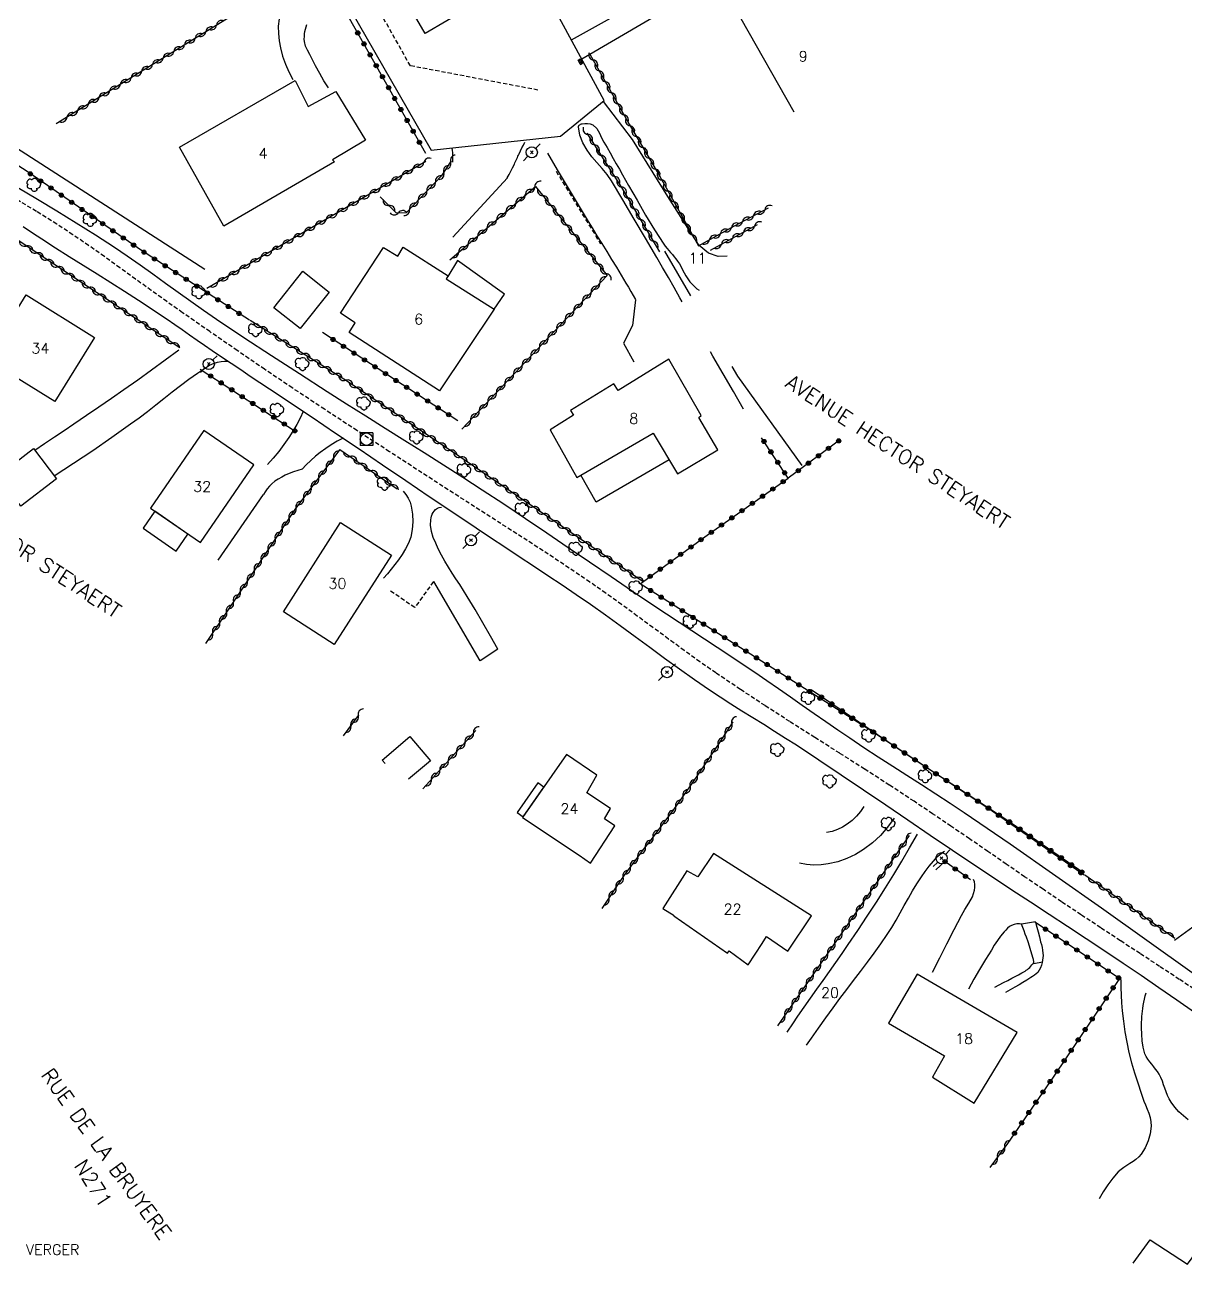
# Model space of a CAD drawing. Header units: millimetres. Extents: x 157999 to 159002, y 156999 to 158001.
# Drawn here: x 158438.7 to 158577.5, y 157179.9 to 157330.2 of the extents above; entities that cross this region are included whole.
import ezdxf
from ezdxf.enums import TextEntityAlignment as Align

# ---------------------------------------------------------------- set-up
doc = ezdxf.new("R2010")
doc.units = ezdxf.units.MM
doc.linetypes.add('DASHED', pattern=[0.75, 0.5, -0.25])
doc.layers.get('0').update_dxf_attribs({"linetype": 'CONTINUOUS'})
for name, color, linetype in [('W0001', 6, 'DASHED'), ('W0008', 7, 'CONTINUOUS'), ('W0017', 7, 'CONTINUOUS'), ('W0101', 7, 'CONTINUOUS'), ('W0104', 1, 'CONTINUOUS'), ('W0105', 7, 'CONTINUOUS'), ('W0112', 1, 'DASHED'), ('W0300', 7, 'CONTINUOUS'), ('W0310', 3, 'CONTINUOUS'), ('W0323', 7, 'CONTINUOUS'), ('W0401', 7, 'CONTINUOUS'), ('W0420', 7, 'CONTINUOUS'), ('W0473', 7, 'CONTINUOUS'), ('W0984', 7, 'CONTINUOUS'), ('W0989', 7, 'CONTINUOUS'), ('W0990', 7, 'CONTINUOUS'), ('W0991', 7, 'CONTINUOUS')]:
    doc.layers.add(name, color=color, linetype=linetype)
doc.styles.get("Standard").update_dxf_attribs({"font": 'romans.shx', "width": 0.85})

# ---------------------------------------------------------------- blocks, each defined once
blk = doc.blocks.new('T473')
for p, q in [((-0.166667, 0.166667), (0.166667, -0.166667)), ((-0.166667, -0.166667), (0.166667, 0.166667)), ((0.500001, 0.500001), (1.000002, 1.000002)), ((-1.000002, -1.000002), (-0.500001, -0.500001))]:
    blk.add_line(p, q)
blk.add_ellipse((0, 0), major_axis=(0.471405, 0.471405), ratio=1, start_param=5.4977871438, end_param=11.780972451)
blk = doc.blocks.new('T401')
for p, q in [((-0.3, 0.3), (0, 0.3)), ((-0.3, -0.25), (-0.3, 0.3)), ((-0.3, 0.15), (0, 0.15)), ((-0.3, 0), (0, 0)), ((0, 0.3), (0, -0.25)), ((-0.3, -0.15), (0, -0.15)), ((-0.3, -0.25), (-0.3, -0.3)), ((-0.3, -0.3), (0, -0.3)), ((0, -0.3), (0, -0.25))]:
    blk.add_line(p, q)
blk = doc.blocks.new('T300')
for p, q in [((-0.8, 0.51), (-0.86, 0.34)), ((-0.86, 0.34), (-0.86, 0.17)), ((-0.86, 0.17), (-0.74, 0.06)), ((-0.69, 0.63), (-0.8, 0.51)), ((-0.8, -0.06), (-0.74, 0.06)), ((-0.74, 0.06), (-0.69, 0.11)), ((-0.57, 0.69), (-0.69, 0.63)), ((-0.46, 0.69), (-0.57, 0.69)), ((-0.29, 0.63), (-0.46, 0.69)), ((-0.29, 0.63), (-0.17, 0.74)), ((-0.23, 0.57), (-0.29, 0.63)), ((-0.17, 0.74), (-0.06, 0.8)), ((-0.06, 0.8), (0.06, 0.8)), ((0.06, 0.8), (0.23, 0.74)), ((0.23, 0.74), (0.34, 0.63)), ((0.34, 0.63), (0.4, 0.51)), ((0.46, 0.46), (0.34, 0.46)), ((0.4, 0.51), (0.4, 0.46)), ((0.57, 0.4), (0.46, 0.46)), ((0.57, 0.4), (0.69, 0.29)), ((0.69, 0.29), (0.74, 0.17)), ((0.74, 0.06), (0.69, -0.17)), ((0.74, 0.17), (0.74, 0.06)), ((-0.8, -0.17), (-0.8, -0.06)), ((-0.8, -0.23), (-0.8, -0.17)), ((-0.74, -0.34), (-0.8, -0.23)), ((-0.69, -0.4), (-0.74, -0.34)), ((-0.51, -0.46), (-0.69, -0.4)), ((-0.4, -0.46), (-0.51, -0.46)), ((-0.4, -0.46), (-0.34, -0.46)), ((-0.34, -0.46), (-0.34, -0.4)), ((-0.34, -0.51), (-0.34, -0.46)), ((-0.29, -0.63), (-0.34, -0.51)), ((-0.17, -0.74), (-0.29, -0.63)), ((-0.06, -0.8), (-0.17, -0.74)), ((0.06, -0.8), (-0.06, -0.8)), ((0.17, -0.74), (0.06, -0.8)), ((0.23, -0.69), (0.17, -0.74)), ((0.29, -0.46), (0.23, -0.46)), ((0.29, -0.63), (0.23, -0.69)), ((0.46, -0.4), (0.29, -0.46)), ((0.34, -0.51), (0.29, -0.63)), ((0.34, -0.51), (0.34, -0.46)), ((0.57, -0.34), (0.46, -0.4)), ((0.63, -0.29), (0.57, -0.34)), ((0.69, -0.17), (0.63, -0.29))]:
    blk.add_line(p, q)
blk = doc.blocks.new('T420')
for p, q in [((0.75, 0.75), (-0.75, 0.75)), ((-0.75, 0.75), (-0.75, -0.75)), ((0.75, 0.75), (0.75, -0.75)), ((0.75, -0.75), (-0.75, -0.75))]:
    blk.add_line(p, q)
blk.add_ellipse((0, 0), major_axis=(-0.53, 0.53), ratio=1, start_param=3.926991, end_param=10.210176)
blk = doc.blocks.new('t310o')
at = {"color": 0, "linetype": 'Continuous'}
for centre, start, end in [((-0.5, 0.38), 216.8699, 323.1304), ((0.5, -0.37), 36.8699, 143.1303)]:
    blk.add_arc(centre, 0.625, start, end, dxfattribs=at)
blk = doc.blocks.new('t323o')
at = {"color": 0, "linetype": 'Continuous'}
for radius in [0.25, 0.15]:
    blk.add_circle((0, 0), radius, dxfattribs=at)

msp = doc.modelspace()

# ---------------------------------------------------------------- linework, layer by layer
at = {"layer": 'W0001'}
for points in [[(158500.04, 157322.46), (158484.79, 157325.36), (158474.85, 157342.91)], [(158579.03, 157214.64), (158576.69, 157216.19), (158574.34, 157217.74), (158571.99, 157219.28), (158569.64, 157220.81), (158567.29, 157222.36), (158564.95, 157223.91), (158562.61, 157225.46), (158560.4, 157226.96), (158558.2, 157228.46), (158556, 157229.97), (158553.8, 157231.48), (158551.61, 157232.99), (158549.4, 157234.49), (158547.2, 157235.99), (158544.98, 157237.47), (158542.03, 157239.41), (158539.07, 157241.32), (158536.1, 157243.21), (158533.12, 157245.1), (158530.14, 157246.99), (158527.18, 157248.9), (158524.23, 157250.84), (158521.3, 157252.81), (158519.4, 157254.13), (158517.51, 157255.49), (158515.64, 157256.86), (158513.77, 157258.23), (158511.9, 157259.61), (158510.03, 157260.98), (158508.14, 157262.34), (158506.24, 157263.66), (158503.76, 157265.34), (158501.27, 157267), (158498.76, 157268.63), (158496.24, 157270.25), (158493.72, 157271.86), (158491.2, 157273.48), (158488.68, 157275.1), (158486.17, 157276.73), (158482.29, 157279.25), (158478.4, 157281.77), (158474.53, 157284.31), (158470.67, 157286.87), (158467.37, 157289.09), (158464.09, 157291.34), (158460.82, 157293.59), (158457.56, 157295.86), (158455.68, 157297.18), (158453.81, 157298.52), (158451.95, 157299.86), (158450.08, 157301.21), (158448.22, 157302.56), (158446.34, 157303.88), (158444.44, 157305.18), (158442.52, 157306.45), (158440.11, 157307.96), (158437.67, 157309.43)]]:
    msp.add_lwpolyline(points, dxfattribs=at)
at = {"layer": 'W0008'}
for points in [[(158469.12, 157347.36), (158476.73, 157333.67), (158487.28, 157315.26), (158502.74, 157316.94), (158507.97, 157321.2), (158499.51, 157336.81), (158486.55, 157329.23), (158475.04, 157349.06)], [(158578.24, 157216.99), (158572.81, 157220.84), (158567.38, 157224.69), (158561.95, 157228.53), (158556.49, 157232.33), (158550.98, 157236.08), (158549.29, 157237.21), (158547.58, 157238.33), (158545.86, 157239.44), (158544.14, 157240.54), (158542.43, 157241.64), (158540.71, 157242.75), (158539, 157243.87), (158537.3, 157245), (158535.87, 157245.97), (158534.45, 157246.95), (158533.04, 157247.93), (158531.62, 157248.92), (158530.21, 157249.91), (158528.79, 157250.9), (158527.38, 157251.88), (158525.95, 157252.85), (158524.45, 157253.86), (158522.95, 157254.86), (158521.44, 157255.86), (158519.93, 157256.85), (158518.42, 157257.84), (158516.91, 157258.84), (158515.41, 157259.83), (158513.9, 157260.83), (158511.33, 157262.56), (158508.77, 157264.29), (158506.21, 157266.03), (158503.65, 157267.77), (158501.09, 157269.51), (158498.53, 157271.24), (158495.95, 157272.96), (158493.37, 157274.66), (158491.07, 157276.16), (158488.76, 157277.63), (158486.44, 157279.1), (158484.11, 157280.56), (158481.79, 157282.02), (158479.46, 157283.48), (158477.14, 157284.94), (158474.83, 157286.42), (158471.52, 157288.55), (158468.2, 157290.69), (158464.9, 157292.84), (158461.62, 157295.04), (158460.08, 157296.1), (158458.56, 157297.18), (158457.04, 157298.27), (158455.53, 157299.36), (158454.02, 157300.46), (158452.49, 157301.54), (158450.96, 157302.61), (158449.41, 157303.65), (158447.14, 157305.13), (158444.85, 157306.57), (158442.53, 157307.98), (158440.22, 157309.38), (158437.89, 157310.78)], [(158438.53, 157306.15), (158439.64, 157305.41), (158440.75, 157304.68), (158442.39, 157303.62), (158444.03, 157302.57), (158445.69, 157301.53), (158447.34, 157300.5), (158448.99, 157299.46), (158450.64, 157298.42), (158452.29, 157297.36), (158453.92, 157296.29), (158454.82, 157295.68), (158455.72, 157295.07), (158456.62, 157294.45), (158457.51, 157293.83), (158458.4, 157293.2), (158459.29, 157292.58), (158460.19, 157291.96), (158461.09, 157291.35), (158462.23, 157290.58), (158463.37, 157289.81), (158464.51, 157289.05), (158465.66, 157288.29), (158466.8, 157287.53), (158467.95, 157286.77), (158469.1, 157286.01), (158470.24, 157285.24), (158473.05, 157283.36), (158475.85, 157281.47), (158478.65, 157279.58), (158481.45, 157277.69), (158484.25, 157275.8), (158487.05, 157273.91), (158489.86, 157272.02), (158492.66, 157270.13), (158494.37, 157268.99), (158496.08, 157267.86), (158497.79, 157266.73), (158499.5, 157265.6), (158501.21, 157264.46), (158502.92, 157263.32), (158504.62, 157262.17), (158506.31, 157261.01), (158508.1, 157259.75), (158509.87, 157258.47), (158511.64, 157257.18), (158513.4, 157255.88), (158515.17, 157254.58), (158516.94, 157253.3), (158518.73, 157252.03), (158520.53, 157250.79), (158521.81, 157249.94), (158523.1, 157249.11), (158524.4, 157248.29), (158525.71, 157247.48), (158527.02, 157246.67), (158528.32, 157245.86), (158529.62, 157245.03), (158530.92, 157244.2), (158533.6, 157242.43), (158536.28, 157240.65), (158538.94, 157238.85), (158541.6, 157237.05), (158544.26, 157235.24), (158546.92, 157233.43), (158549.58, 157231.63), (158552.26, 157229.85), (158554.47, 157228.38), (158556.68, 157226.91), (158558.9, 157225.46), (158561.12, 157224), (158563.34, 157222.54), (158565.56, 157221.08), (158567.78, 157219.62), (158569.98, 157218.14), (158572.12, 157216.69), (158574.25, 157215.23), (158576.38, 157213.75), (158578.5, 157212.28)]]:
    msp.add_lwpolyline(points, dxfattribs=at)
at = {"layer": 'W0017'}
for points in [[(158504.05, 157328.45), (158523.11, 157339.1)], [(158473.84, 157337.53), (158472.93, 157336.77), (158472.09, 157335.95), (158471.31, 157335.06), (158470.61, 157334.11), (158470.14, 157333.39), (158469.7, 157332.63), (158469.35, 157331.82), (158469.11, 157330.98), (158469, 157330.1), (158469.01, 157329.23), (158469.12, 157328.36), (158469.27, 157327.51), (158469.52, 157326.52), (158469.85, 157325.56), (158470.26, 157324.62), (158470.74, 157323.72)], [(158521.87, 157335.88), (158505.29, 157326.15)], [(158474.99, 157322.71), (158474.46, 157323.57), (158473.96, 157324.45), (158473.47, 157325.34), (158473.01, 157326.24), (158472.76, 157326.72), (158472.49, 157327.21), (158472.27, 157327.72), (158472.14, 157328.27), (158472.11, 157328.56), (158472.12, 157328.86), (158472.14, 157329.16), (158472.18, 157329.45), (158472.25, 157329.74), (158472.32, 157330.03), (158472.41, 157330.31)], [(158522.64, 157302.6), (158521.58, 157302.57), (158520.41, 157302.98), (158519.31, 157303.89), (158518, 157305.91), (158515.55, 157309.76), (158511.32, 157316.54), (158507.89, 157321.11)], [(158517.26, 157297.14), (158516.98, 157297.63), (158516.3, 157298.85), (158515.62, 157300.06), (158514.93, 157301.27), (158514.24, 157302.47), (158512.9, 157304.76), (158511.54, 157307.05), (158510.18, 157309.33), (158508.81, 157311.61), (158508.29, 157312.37), (158507.7, 157313.09), (158507.09, 157313.79), (158506.49, 157314.49), (158505.91, 157315.28), (158505.42, 157316.14), (158505.05, 157317.07), (158504.88, 157318.06), (158504.88, 157318.09), (158504.88, 157318.11), (158504.89, 157318.14), (158504.9, 157318.16), (158504.91, 157318.19), (158504.92, 157318.21), (158504.94, 157318.23), (158504.96, 157318.25), (158505.04, 157318.32), (158505.13, 157318.37), (158505.23, 157318.41), (158505.34, 157318.43), (158505.65, 157318.47), (158505.97, 157318.48), (158506.29, 157318.42), (158506.59, 157318.29), (158507.06, 157317.86), (158507.4, 157317.31), (158507.65, 157316.74), (158507.92, 157316.22), (158508.3, 157315.58), (158508.67, 157314.94), (158509.04, 157314.3), (158509.4, 157313.65), (158509.77, 157313), (158510.13, 157312.35), (158510.5, 157311.71), (158510.87, 157311.07), (158511.89, 157309.3), (158512.9, 157307.52), (158513.95, 157305.76), (158515.07, 157304.05), (158515.26, 157303.79), (158515.47, 157303.54), (158515.68, 157303.29), (158515.89, 157303.04), (158516.1, 157302.8), (158516.31, 157302.55), (158516.52, 157302.29), (158516.71, 157302.03), (158516.94, 157301.69), (158517.14, 157301.34), (158517.33, 157300.98), (158517.52, 157300.62), (158517.72, 157300.25), (158517.94, 157299.9), (158518.18, 157299.56), (158518.45, 157299.25), (158518.73, 157298.97), (158519.04, 157298.71), (158519.31, 157298.55)], [(158489.76, 157315.5), (158489.79, 157315.24), (158489.81, 157314.98), (158489.83, 157314.72), (158489.84, 157314.47), (158489.84, 157314.31), (158489.84, 157314.15), (158489.83, 157314), (158489.82, 157313.84)], [(158496.36, 157311.96), (158496.58, 157312.36), (158496.8, 157312.77), (158497.01, 157313.18), (158497.22, 157313.59), (158497.29, 157313.75), (158497.36, 157313.91), (158497.44, 157314.07), (158497.51, 157314.23), (158497.58, 157314.39), (158497.65, 157314.55), (158497.72, 157314.7), (158497.79, 157314.86), (158497.96, 157315.21), (158498.13, 157315.55), (158498.3, 157315.89), (158498.48, 157316.23)], [(158501.16, 157314.91), (158502.35, 157312.92), (158503.54, 157310.93), (158504.74, 157308.94), (158505.93, 157306.96), (158506.51, 157306.01), (158507.09, 157305.06), (158507.67, 157304.12), (158508.25, 157303.17), (158508.83, 157302.23), (158509.41, 157301.28), (158509.98, 157300.33), (158510.55, 157299.38), (158510.84, 157298.9), (158511.13, 157298.4), (158511.41, 157297.91), (158511.69, 157297.42)], [(158489.86, 157304.88), (158496.41, 157311.96)], [(158511.69, 157297.4), (158511.35, 157294.32), (158510.25, 157292.21)], [(158457.1, 157291.38), (158455.47, 157290.17), (158453.84, 157288.98), (158452.2, 157287.8), (158450.55, 157286.63), (158449.07, 157285.59), (158447.57, 157284.57), (158446.08, 157283.56), (158444.58, 157282.54), (158443.41, 157281.75), (158442.24, 157280.97), (158441.07, 157280.18), (158439.9, 157279.4)], [(158510.25, 157292.21), (158511.49, 157290)], [(158524.62, 157284.32), (158523.39, 157286.43), (158522.16, 157288.55), (158520.94, 157290.67), (158520.64, 157291.19)], [(158442.23, 157276.36), (158444.54, 157277.87), (158446.83, 157279.4), (158449.1, 157280.97), (158451.35, 157282.57), (158452.36, 157283.31), (158453.36, 157284.07), (158454.35, 157284.84), (158455.33, 157285.62), (158456.31, 157286.4), (158457.31, 157287.16), (158458.32, 157287.9), (158459.35, 157288.62), (158459.82, 157288.95), (158460.3, 157289.28), (158460.8, 157289.57), (158461.34, 157289.81), (158461.75, 157289.93), (158462.17, 157290.02), (158462.59, 157290.06), (158463.02, 157290.05)], [(158471.99, 157284.07), (158471.61, 157283.27), (158471.2, 157282.48), (158470.75, 157281.71), (158470.27, 157280.96), (158469.68, 157280.11), (158469.06, 157279.29), (158468.4, 157278.49), (158467.7, 157277.72)], [(158476.76, 157280.86), (158476.04, 157280.49), (158475.34, 157280.08), (158474.67, 157279.64), (158474.02, 157279.17), (158473.44, 157278.7), (158472.88, 157278.21), (158472.35, 157277.68), (158471.85, 157277.14)], [(158471.85, 157277.14), (158471.33, 157277.01), (158470.82, 157276.84), (158470.32, 157276.65), (158469.84, 157276.43), (158469.41, 157276.22), (158469, 157275.98), (158468.61, 157275.72), (158468.24, 157275.41), (158467.94, 157275.12), (158467.68, 157274.81), (158467.44, 157274.47), (158467.22, 157274.12)], [(158483.93, 157274.54), (158484.26, 157274.13), (158484.53, 157273.69), (158484.75, 157273.22), (158484.9, 157272.72), (158485.06, 157271.8), (158485.09, 157270.87), (158485.01, 157269.95), (158484.83, 157269.04), (158484.57, 157268.3), (158484.2, 157267.62), (158483.79, 157266.97), (158483.36, 157266.33), (158482.95, 157265.76), (158482.51, 157265.2), (158482.05, 157264.66), (158481.57, 157264.14)], [(158467.18, 157274.14), (158461.76, 157266.29)], [(158495.26, 157255.64), (158494.36, 157257.22), (158493.44, 157258.8), (158492.52, 157260.38), (158491.59, 157261.95), (158491.15, 157262.66), (158490.7, 157263.36), (158490.24, 157264.05), (158489.78, 157264.74), (158489.33, 157265.44), (158488.9, 157266.15), (158488.49, 157266.88), (158488.12, 157267.63), (158487.82, 157268.3), (158487.53, 157268.99), (158487.31, 157269.71), (158487.21, 157270.46), (158487.21, 157270.68), (158487.22, 157270.9), (158487.23, 157271.12), (158487.27, 157271.34), (158487.32, 157271.56), (158487.4, 157271.77), (158487.5, 157271.97), (158487.63, 157272.16), (158487.81, 157272.34), (158488.02, 157272.49), (158488.25, 157272.58), (158488.5, 157272.62)], [(158495.26, 157255.64), (158493.14, 157254.27), (158487.59, 157263.72)], [(158538.99, 157236.86), (158538.58, 157236.25), (158538.11, 157235.68), (158537.58, 157235.17), (158537, 157234.72), (158536.43, 157234.38), (158535.82, 157234.1), (158535.19, 157233.88), (158534.54, 157233.74)], [(158542.59, 157235.45), (158541.83, 157234.38), (158540.96, 157233.39), (158540, 157232.5), (158538.95, 157231.71), (158537.97, 157231.12), (158536.94, 157230.63), (158535.86, 157230.25), (158534.74, 157229.98), (158533.88, 157229.86), (158533.01, 157229.84), (158532.14, 157229.91), (158531.29, 157230.06)], [(158529.82, 157209.88), (158529.89, 157209.99), (158530.5, 157210.89), (158531.11, 157211.79), (158531.85, 157212.87), (158532.6, 157213.94), (158533.36, 157215.01), (158534.12, 157216.07), (158534.88, 157217.14), (158535.63, 157218.21), (158536.38, 157219.28), (158537.12, 157220.36), (158538.26, 157222.04), (158539.38, 157223.73), (158540.49, 157225.43), (158541.58, 157227.14), (158542.56, 157228.73), (158543.52, 157230.32), (158544.46, 157231.93), (158545.39, 157233.55)], [(158532.14, 157208.34), (158532.71, 157209.15), (158533.57, 157210.37), (158534.44, 157211.58), (158535.31, 157212.79), (158536.12, 157213.89), (158536.94, 157214.98), (158537.76, 157216.06), (158538.59, 157217.14), (158539.41, 157218.23), (158540.22, 157219.33), (158541.01, 157220.44), (158541.78, 157221.56), (158542.32, 157222.41), (158542.84, 157223.27), (158543.33, 157224.14), (158543.82, 157225.02), (158544.31, 157225.89), (158544.81, 157226.76), (158545.33, 157227.62), (158545.88, 157228.45), (158546.33, 157229.09), (158546.8, 157229.72), (158547.3, 157230.33), (158547.83, 157230.9), (158548.02, 157231.07), (158548.21, 157231.23), (158548.42, 157231.38), (158548.63, 157231.51)], [(158547.19, 157217.05), (158548.05, 157218.75), (158548.91, 157220.45), (158549.78, 157222.15), (158550.65, 157223.84), (158551.07, 157224.56), (158551.55, 157225.28), (158551.97, 157226.05), (158552.23, 157226.87), (158552.26, 157227.19), (158552.25, 157227.51), (158552.2, 157227.83), (158552.09, 157228.13)], [(158576.11, 157220.86), (158579.18, 157223.11), (158582.48, 157226.05)], [(158557.91, 157222.79), (158557.59, 157222.82), (158557.27, 157222.81), (158556.95, 157222.74), (158556.65, 157222.64), (158556.39, 157222.49), (158556.16, 157222.3), (158555.95, 157222.09), (158555.75, 157221.87), (158555.32, 157221.36), (158554.94, 157220.82), (158554.58, 157220.26), (158554.23, 157219.7), (158553.51, 157218.55), (158552.81, 157217.38), (158552.14, 157216.21), (158551.49, 157215.02)], [(158554.63, 157215.25), (158555.15, 157215.52), (158555.66, 157215.8), (158556.18, 157216.07), (158556.69, 157216.35), (158557.09, 157216.55), (158557.48, 157216.75), (158557.88, 157216.96), (158558.26, 157217.19), (158558.4, 157217.28), (158558.54, 157217.39), (158558.68, 157217.49), (158558.81, 157217.61), (158558.95, 157217.76), (158559.08, 157217.91), (158559.21, 157218.07), (158559.32, 157218.24)], [(158560.3, 157218.19), (158560.22, 157217.87), (158560.1, 157217.57), (158559.95, 157217.29), (158559.76, 157217.03), (158559.58, 157216.84), (158559.37, 157216.69), (158559.16, 157216.55), (158558.94, 157216.41), (158558.48, 157216.11), (158558, 157215.83), (158557.53, 157215.55), (158557.05, 157215.27), (158556.77, 157215.1), (158556.48, 157214.94), (158556.2, 157214.78), (158555.91, 157214.61)], [(158569.69, 157216.17), (158569.7, 157215.24), (158569.73, 157214.31), (158569.78, 157213.38), (158569.86, 157212.45), (158570.01, 157211.2), (158570.18, 157209.94), (158570.4, 157208.7), (158570.65, 157207.46), (158570.97, 157206.23), (158571.34, 157205.02), (158571.73, 157203.82), (158572.11, 157202.61), (158572.27, 157202.12), (158572.46, 157201.65), (158572.66, 157201.18), (158572.86, 157200.7), (158573.04, 157200.21), (158573.19, 157199.7), (158573.28, 157199.18), (158573.31, 157198.65), (158573.21, 157197.75), (158572.97, 157196.89), (158572.6, 157196.07), (158572.13, 157195.32), (158571.84, 157194.98), (158571.51, 157194.68), (158571.16, 157194.43), (158570.79, 157194.19), (158570.43, 157193.97), (158570.06, 157193.73), (158569.72, 157193.47), (158569.4, 157193.18), (158568.74, 157192.44), (158568.14, 157191.65), (158567.6, 157190.82), (158567.12, 157189.95)], [(158577.74, 157199.41), (158577.18, 157199.88), (158576.64, 157200.38), (158576.14, 157200.93), (158575.7, 157201.52), (158575.47, 157201.92), (158575.27, 157202.33), (158575.11, 157202.75), (158574.96, 157203.18), (158574.81, 157203.6), (158574.66, 157204.03), (158574.48, 157204.45), (158574.28, 157204.85), (158574.09, 157205.17), (158573.86, 157205.47), (158573.63, 157205.76), (158573.39, 157206.05), (158573.15, 157206.34), (158572.93, 157206.64), (158572.73, 157206.97), (158572.57, 157207.31), (158572.35, 157208.08), (158572.24, 157208.86), (158572.2, 157209.65), (158572.18, 157210.42), (158572.17, 157210.75), (158572.17, 157211.08), (158572.19, 157211.41), (158572.21, 157211.74), (158572.23, 157212.07), (158572.27, 157212.4), (158572.31, 157212.73), (158572.36, 157213.05), (158572.43, 157213.45), (158572.51, 157213.83), (158572.61, 157214.22), (158572.73, 157214.59)]]:
    msp.add_lwpolyline(points, dxfattribs=at)
at = {"layer": 'W0101'}
for points in [[(158530.64, 157319.81), (158524.34, 157330.99), (158528.68, 157333.44)], [(158571.17, 157182.26), (158573.2, 157185.08), (158577.68, 157182.16), (158579.24, 157184.27), (158582.8, 157181.71), (158581.55, 157179.85), (158581.99, 157179.45), (158579.85, 157176.6)]]:
    msp.add_lwpolyline(points, dxfattribs=at)
for points in [[(158457.19, 157315.63), (158471.01, 157323.59), (158472.57, 157320.49), (158475.88, 157322.28), (158479.44, 157316.49), (158475.5, 157314.11), (158475.72, 157313.87), (158462.51, 157306.18)], [(158488.27, 157286.51), (158477.48, 157293.5), (158478.2, 157294.66), (158476.45, 157295.81), (158481.58, 157303.66), (158483.29, 157302.6), (158483.92, 157303.67), (158489.3, 157300.26), (158489.05, 157299.92), (158494.81, 157296.27)], [(158434.11, 157290.32), (158438.86, 157297.98), (158447.04, 157292.9), (158442.28, 157285.25)], [(158521.55, 157279.47), (158519.25, 157283.33), (158519.54, 157283.57), (158515.66, 157290.29), (158509.64, 157286.56), (158509.11, 157287.34), (158503.92, 157284.17), (158504.28, 157283.61), (158501.5, 157281.87), (158504.7, 157276.15), (158513.82, 157281.46), (158516.7, 157276.6)], [(158459.71, 157268.38), (158466.09, 157277.67), (158460.11, 157281.79), (158453.72, 157272.49)], [(158476.45, 157270.78), (158482.54, 157266.87), (158475.69, 157256.21), (158469.61, 157260.12)], [(158508.69, 157236.63), (158505.86, 157238.47), (158507.09, 157240.61), (158503.46, 157243.07), (158498.2, 157235.53), (158504.95, 157231.05), (158506.33, 157230.09), (158509.24, 157234.54), (158507.98, 157235.39)], [(158529.92, 157219.58), (158532.73, 157223.78), (158521.01, 157231.24), (158519.16, 157228.44), (158517.83, 157229.18), (158514.95, 157224.68), (158516.31, 157223.82), (158516.26, 157223.79), (158522.71, 157219.34), (158522.9, 157219.6), (158525.17, 157217.91), (158526.84, 157220.46), (158527.37, 157221.3)], [(158557.29, 157209.85), (158545.34, 157216.8), (158541.92, 157210.97), (158548.62, 157207.04), (158547.18, 157204.52), (158552.18, 157201.4)]]:
    msp.add_lwpolyline(points, close=True, dxfattribs=at)
at = {"layer": 'W0104'}
for points in [[(158494.81, 157296.27), (158496.04, 157298.09), (158490.44, 157302.08), (158489.26, 157300.2)], [(158515.72, 157278.26), (158507.01, 157273.22), (158505.17, 157276.43)], [(158481.77, 157241.98), (158481.41, 157242.4), (158484.72, 157245.22)], [(158484.72, 157245.22), (158487.19, 157242.32), (158484.58, 157240.1)]]:
    msp.add_lwpolyline(points, dxfattribs=at)
for points in [[(158468.48, 157296.45), (158471.94, 157300.8), (158475.07, 157298.31), (158471.61, 157293.96)], [(158442.51, 157276), (158438.25, 157272.74), (158435.48, 157276.35), (158439.74, 157279.61)], [(158458.21, 157269.41), (158454.24, 157272.13), (158452.85, 157270.1), (158456.81, 157267.38)], [(158498.27, 157235.63), (158500.74, 157239.17), (158500.04, 157239.66), (158497.57, 157236.12)]]:
    msp.add_lwpolyline(points, close=True, dxfattribs=at)
at = {"layer": 'W0105'}
for points in [[(158559.5, 157223.06), (158557.84, 157222.8)], [(158559.36, 157218.05), (158559.31, 157218.3), (158559.25, 157218.56), (158559.19, 157218.81), (158559.12, 157219.07), (158558.96, 157219.61), (158558.79, 157220.15), (158558.61, 157220.68), (158558.42, 157221.22), (158558.28, 157221.61), (158558.14, 157222.01), (158557.99, 157222.4), (158557.84, 157222.8)], [(158559.49, 157223.02), (158559.66, 157222.44), (158559.82, 157221.86), (158559.97, 157221.27), (158560.11, 157220.69), (158560.2, 157220.35), (158560.28, 157220.02), (158560.35, 157219.69), (158560.39, 157219.34), (158560.4, 157219.05), (158560.39, 157218.76), (158560.35, 157218.47), (158560.3, 157218.19)], [(158560.32, 157218.23), (158559.32, 157218.04)]]:
    msp.add_lwpolyline(points, dxfattribs=at)
at = {"layer": 'W0112'}
for points in [[(158502.2, 157312.76), (158507.52, 157304.09)], [(158487.54, 157263.72), (158485.31, 157260.61), (158482.23, 157262.73)]]:
    msp.add_lwpolyline(points, dxfattribs=at)
at = {"layer": 'W0300'}
for points in [[(158417.56, 157328.09), (158435.93, 157316.71), (158460.24, 157301.04)], [(158518.31, 157297.86), (158515.2, 157303.19)], [(158531.61, 157277.61), (158523.91, 157288.27), (158523.23, 157289.44)]]:
    msp.add_lwpolyline(points, dxfattribs=at)
at = {"layer": 'W0310'}
for points in [[(158461, 157351.94), (158463.56, 157350.66), (158466.64, 157348.09), (158467.92, 157346.43), (158473.26, 157337.4), (158442.47, 157318.43)], [(158506.25, 157326.75), (158510.94, 157318.37), (158514.55, 157312.2), (158519.21, 157303.86)], [(158514.61, 157303.11), (158510.08, 157310.82), (158505.93, 157317.29)], [(158486.62, 157313.92), (158460.45, 157298.73)], [(158481.16, 157309.72), (158483.1, 157307.8), (158484.34, 157307.82), (158488.58, 157312.31), (158489.71, 157314.01)], [(158489.49, 157302.17), (158499.73, 157310.95), (158508.29, 157300.32), (158490.95, 157281.94)], [(158519.23, 157303.86), (158523.54, 157306.25), (158527.6, 157308.4)], [(158520.64, 157303.34), (158526.27, 157306.38)], [(158457.23, 157291.67), (158437.18, 157304.95), (158423.49, 157296.72)], [(158512.6, 157263.7), (158490.58, 157278.72), (158477.16, 157287.72), (158465.63, 157294.94)], [(158476.36, 157279.51), (158471.06, 157272.44), (158462.42, 157259.49), (158460.32, 157256.31)], [(158476.36, 157279.52), (158483.21, 157274.81)], [(158476.78, 157245.31), (158478.58, 157247.71)], [(158486.29, 157238.96), (158492.63, 157245.95)], [(158507.71, 157224.65), (158508.5, 157225.86), (158509.44, 157227.26), (158510.4, 157228.64), (158511.17, 157229.73), (158511.97, 157230.8), (158512.78, 157231.86), (158513.59, 157232.92), (158514.4, 157233.98), (158515.21, 157235.04), (158516, 157236.11), (158516.79, 157237.2), (158518.48, 157239.61), (158520.14, 157242.05), (158521.77, 157244.51), (158523.38, 157246.98)], [(158528.69, 157210.64), (158544.44, 157233.37)], [(158576.16, 157221.07), (158565.39, 157228.66)], [(158556.14, 157196.57), (158554.05, 157193.7)]]:
    msp.add_lwpolyline(points, dxfattribs=at)
at = {"layer": 'W0323'}
for points in [[(158465.56, 157294.96), (158452.64, 157303.29), (158439.22, 157312.55), (158426.09, 157321.1), (158414.6, 157328.8), (158414.43, 157330.56), (158415.52, 157332.14), (158416.8, 157333.68), (158434.92, 157343.81), (158449.83, 157352.36), (158452.03, 157353.07), (158455.27, 157353.53), (158454.4, 157349.48)], [(158475.94, 157333.84), (158486.61, 157314.92)], [(158490.47, 157282.95), (158474.28, 157293.48)], [(158459.67, 157289.11), (158471.01, 157281.71)], [(158512.24, 157263.47), (158520.28, 157269.28), (158529.95, 157276.08), (158526.75, 157280.92)], [(158536.19, 157280.69), (158529.95, 157276.08)], [(158565.32, 157228.65), (158553.94, 157236.59), (158539.55, 157246.09), (158522.51, 157256.94), (158512.24, 157263.47)], [(158565.26, 157228.88), (158555.97, 157235.31), (158544.09, 157243.08), (158532.68, 157250.78)], [(158551.73, 157228.08), (158548.66, 157230.26), (158547.57, 157229.28)], [(158569.54, 157216.3), (158559.44, 157223.02)], [(158569.54, 157216.3), (158561.61, 157204.49), (158556.14, 157196.57)]]:
    msp.add_lwpolyline(points, dxfattribs=at)

# ---------------------------------------------------------------- block references
at = {"layer": 'W0300'}
for p in [(158439.83, 157311.12), (158446.53, 157306.94), (158459.52, 157298.31), (158466.29, 157293.78), (158471.9, 157289.71), (158468.89, 157284.23), (158479.23, 157285.01), (158485.54, 157280.95), (158491.24, 157277.02), (158481.7, 157275.42), (158498.17, 157272.36), (158504.57, 157267.65), (158511.77, 157263.02), (158518.25, 157258.92), (158532.35, 157249.82), (158539.58, 157245.32), (158528.67, 157243.61), (158546.34, 157240.46), (158534.92, 157239.85), (158541.93, 157234.76)]:
    msp.add_blockref('T300', p, dxfattribs=at)
at = {"layer": 'W0310'}
for p, rotation in [((158460.34, 157329.44), 211.639876902002), ((158461.62, 157330.23), 211.639876902002), ((158457.79, 157327.87), 211.639876902002), ((158459.07, 157328.66), 211.639876902002), ((158455.24, 157326.29), 211.639876902002), ((158456.51, 157327.08), 211.639876902002), ((158506.64, 157326.05), 299.2377867275644), ((158452.68, 157324.72), 211.639876902002), ((158453.96, 157325.51), 211.639876902002), ((158507.38, 157324.74), 299.2377867275644), ((158450.13, 157323.15), 211.639876902002), ((158451.41, 157323.93), 211.639876902002), ((158508.11, 157323.43), 299.2377867275644), ((158448.85, 157322.36), 211.639876902002), ((158508.84, 157322.12), 299.2377867275644), ((158446.3, 157320.79), 211.639876902002), ((158447.57, 157321.57), 211.639876902002), ((158509.57, 157320.81), 299.2377867275644), ((158443.74, 157319.21), 211.639876902002), ((158445.02, 157320), 211.639876902002), ((158510.31, 157319.5), 299.2377867275644), ((158506, 157317.18), 122.6004065986866), ((158511.04, 157318.19), 300.3296029811013), ((158511.8, 157316.9), 300.3296029811013), ((158506.81, 157315.92), 122.6004065986866), ((158512.56, 157315.6), 300.3296029811013), ((158489.61, 157313.85), 56.48199135495248), ((158507.62, 157314.66), 122.6004065986866), ((158513.32, 157314.31), 300.3296029811013), ((158485.1, 157313.04), 210.1403292723822), ((158486.4, 157313.79), 210.1403292723822), ((158488.78, 157312.6), 56.48199135495248), ((158508.43, 157313.39), 122.6004065986866), ((158514.07, 157313.01), 300.3296029811013), ((158482.51, 157311.53), 210.1403292723822), ((158483.8, 157312.28), 210.1403292723822), ((158487.79, 157311.47), 46.62534800598685), ((158509.24, 157312.13), 122.6004065986866), ((158510.05, 157310.87), 122.6004065986866), ((158514.82, 157311.71), 299.1577451315283), ((158479.91, 157310.02), 210.1403292723822), ((158481.21, 157310.78), 210.1403292723822), ((158486.76, 157310.38), 46.62534800598685), ((158498.53, 157309.92), 40.59254107845099), ((158499.67, 157310.9), 40.59254107845099), ((158500.62, 157309.85), 308.8505596840392), ((158510.81, 157309.57), 120.4704173962235), ((158515.55, 157310.4), 299.1577451315283), ((158477.32, 157308.52), 210.1403292723822), ((158478.61, 157309.27), 210.1403292723822), ((158482.23, 157308.66), 315.1932146067234), ((158484.7, 157308.2), 46.62534800598685), ((158485.73, 157309.29), 46.62534800598685), ((158496.25, 157307.97), 40.59254107845099), ((158497.39, 157308.95), 40.59254107845099), ((158501.56, 157308.68), 308.8505596840392), ((158511.57, 157308.28), 120.4704173962235), ((158516.28, 157309.09), 299.1577451315283), ((158527.14, 157308.15), 27.95493658304105), ((158474.72, 157307.01), 210.1403292723822), ((158476.02, 157307.76), 210.1403292723822), ((158483.37, 157307.8), 0.9686769153001024), ((158495.11, 157307), 40.59254107845099), ((158502.5, 157307.51), 308.8505596840392), ((158512.33, 157306.99), 120.4704173962235), ((158517.01, 157307.78), 299.1577451315283), ((158517.74, 157306.47), 299.1577451315283), ((158524.49, 157306.75), 27.95493658304105), ((158525.81, 157307.45), 27.95493658304105), ((158472.13, 157305.5), 210.1403292723822), ((158473.42, 157306.26), 210.1403292723822), ((158492.84, 157305.04), 40.59254107845099), ((158493.97, 157306.02), 40.59254107845099), ((158503.44, 157306.34), 308.8505596840392), ((158504.38, 157305.17), 308.8505596840392), ((158513.09, 157305.7), 120.4704173962235), ((158518.48, 157305.16), 299.1577451315283), ((158521.85, 157305.31), 28.98127095684645), ((158523.17, 157306.04), 28.98127095684645), ((158524.6, 157305.48), 28.37575563390988), ((158525.92, 157306.19), 28.37575563390988), ((158438.87, 157303.83), 146.4830749023613), ((158469.53, 157304), 210.1403292723822), ((158470.83, 157304.75), 210.1403292723822), ((158491.7, 157304.07), 40.59254107845099), ((158505.33, 157304), 308.8505596840392), ((158513.85, 157304.4), 120.4704173962235), ((158520.54, 157304.58), 28.98127095684645), ((158521.96, 157304.05), 28.37575563390988), ((158523.28, 157304.76), 28.37575563390988), ((158440.12, 157303), 146.4830749023613), ((158441.37, 157302.17), 146.4830749023613), ((158466.94, 157302.49), 210.1403292723822), ((158468.24, 157303.24), 210.1403292723822), ((158490.56, 157303.09), 40.59254107845099), ((158506.27, 157302.84), 308.8505596840392), ((158442.62, 157301.35), 146.4830749023613), ((158443.87, 157300.52), 146.4830749023613), ((158464.34, 157300.98), 210.1403292723822), ((158465.64, 157301.74), 210.1403292723822), ((158507.21, 157301.67), 308.8505596840392), ((158508.15, 157300.5), 308.8505596840392), ((158445.12, 157299.69), 146.4830749023613), ((158461.75, 157299.48), 210.1403292723822), ((158463.05, 157300.23), 210.1403292723822), ((158507.42, 157299.4), 226.6563572894459), ((158446.37, 157298.86), 146.4830749023613), ((158447.62, 157298.03), 146.4830749023613), ((158506.39, 157298.31), 226.6563572894459), ((158448.87, 157297.2), 146.4830749023613), ((158450.13, 157296.38), 146.4830749023613), ((158504.33, 157296.12), 226.6563572894459), ((158505.36, 157297.22), 226.6563572894459), ((158451.38, 157295.55), 146.4830749023613), ((158452.63, 157294.72), 146.4830749023613), ((158503.3, 157295.03), 226.6563572894459), ((158453.88, 157293.89), 146.4830749023613), ((158455.13, 157293.06), 146.4830749023613), ((158466.9, 157294.15), 147.9481779016234), ((158468.17, 157293.35), 147.9481779016234), ((158502.27, 157293.94), 226.6563572894459), ((158456.38, 157292.23), 146.4830749023613), ((158469.45, 157292.55), 147.9481779016234), ((158470.72, 157291.76), 147.9481779016234), ((158500.21, 157291.76), 226.6563572894459), ((158501.24, 157292.85), 226.6563572894459), ((158471.99, 157290.96), 147.9481779016234), ((158473.26, 157290.17), 147.9481779016234), ((158499.18, 157290.67), 226.6563572894459), ((158474.53, 157289.37), 147.9481779016234), ((158475.8, 157288.57), 147.9481779016234), ((158497.12, 157288.49), 226.6563572894459), ((158498.15, 157289.58), 226.6563572894459), ((158477.07, 157287.78), 147.9481779016234), ((158496.09, 157287.4), 226.6563572894459), ((158478.32, 157286.94), 146.1446793448573), ((158479.57, 157286.11), 146.1446793448573), ((158495.07, 157286.31), 226.6563572894459), ((158480.81, 157285.27), 146.1446793448573), ((158482.06, 157284.44), 146.1446793448573), ((158493.01, 157284.12), 226.6563572894459), ((158494.04, 157285.22), 226.6563572894459), ((158483.3, 157283.6), 146.1446793448573), ((158484.55, 157282.77), 146.1446793448573), ((158491.98, 157283.03), 226.6563572894459), ((158485.79, 157281.93), 146.1446793448573), ((158487.04, 157281.1), 146.1446793448573), ((158488.29, 157280.26), 146.1446793448573), ((158475.63, 157278.54), 233.1404681748709), ((158477.6, 157278.67), 325.5223586727302), ((158489.53, 157279.42), 146.1446793448573), ((158490.78, 157278.59), 145.6911678345728), ((158474.73, 157277.34), 233.1404681748709), ((158478.83, 157277.82), 325.5223586727302), ((158480.07, 157276.97), 325.5223586727302), ((158492.02, 157277.74), 145.6911678345728), ((158493.25, 157276.9), 145.6911678345728), ((158472.93, 157274.93), 233.1404681748709), ((158473.83, 157276.13), 233.1404681748709), ((158481.31, 157276.12), 325.5223586727302), ((158482.54, 157275.27), 325.5223586727302), ((158494.49, 157276.05), 145.6911678345728), ((158495.73, 157275.2), 145.6911678345728), ((158472.03, 157273.73), 233.1404681748709), ((158496.97, 157274.36), 145.6911678345728), ((158498.21, 157273.51), 145.6911678345728), ((158471.13, 157272.53), 233.1404681748709), ((158499.45, 157272.67), 145.6911678345728), ((158470.29, 157271.29), 236.2762314811503), ((158500.69, 157271.82), 145.6911678345728), ((158501.93, 157270.98), 145.6911678345728), ((158468.63, 157268.8), 236.2762314811503), ((158469.46, 157270.04), 236.2762314811503), ((158503.17, 157270.13), 145.6911678345728), ((158504.41, 157269.29), 145.6911678345728), ((158467.79, 157267.55), 236.2762314811503), ((158505.64, 157268.44), 145.6911678345728), ((158506.88, 157267.6), 145.6911678345728), ((158466.96, 157266.3), 236.2762314811503), ((158508.12, 157266.75), 145.6911678345728), ((158466.13, 157265.05), 236.2762314811503), ((158509.36, 157265.9), 145.6911678345728), ((158510.6, 157265.06), 145.6911678345728), ((158465.3, 157263.81), 236.2762314811503), ((158511.84, 157264.21), 145.6911678345728), ((158463.63, 157261.31), 236.2762314811503), ((158464.46, 157262.56), 236.2762314811503), ((158462.8, 157260.06), 236.2762314811503), ((158461.97, 157258.81), 236.6625548483123), ((158461.15, 157257.56), 236.6625548483123), ((158477.68, 157246.51), 53.1007848768275), ((158478.58, 157247.71), 53.1007848768275), ((158523.22, 157246.74), 57.09432882844524), ((158492.34, 157245.63), 47.8072488220959), ((158522.4, 157245.48), 57.09432882844524), ((158490.32, 157243.4), 47.8072488220959), ((158491.33, 157244.51), 47.8072488220959), ((158521.59, 157244.23), 56.39541223854933), ((158489.32, 157242.29), 47.8072488220959), ((158519.92, 157241.73), 55.69649605601027), ((158520.76, 157242.98), 56.39541223854933), ((158488.31, 157241.18), 47.8072488220959), ((158519.08, 157240.49), 55.69649605601027), ((158487.3, 157240.07), 47.8072488220959), ((158518.23, 157239.25), 54.99758028144404), ((158517.37, 157238.03), 54.99758028144404), ((158516.5, 157236.8), 54.1768618928832), ((158514.71, 157234.39), 52.78099239997289), ((158515.61, 157235.59), 53.34515310355545), ((158513.8, 157233.2), 52.48445149174255), ((158544.07, 157232.83), 55.2769728289348), ((158512.89, 157232.01), 52.51116494406881), ((158543.21, 157231.6), 55.2769728289348), ((158511.98, 157230.82), 52.86111354049213), ((158542.36, 157230.37), 55.2769728289348), ((158510.22, 157228.39), 55.26434563699348), ((158511.09, 157229.61), 54.36363822740587), ((158541.51, 157229.13), 55.2769728289348), ((158509.37, 157227.15), 56.0699668089542), ((158540.65, 157227.9), 55.2769728289348), ((158566.62, 157227.79), 144.8334023647078), ((158567.84, 157226.93), 144.8334023647078), ((158508.53, 157225.91), 56.0699668089542), ((158538.94, 157225.43), 55.2769728289348), ((158539.8, 157226.67), 55.2769728289348), ((158569.07, 157226.06), 144.8334023647078), ((158538.09, 157224.2), 55.2769728289348), ((158570.3, 157225.2), 144.8334023647078), ((158571.52, 157224.34), 144.8334023647078), ((158537.23, 157222.97), 55.2769728289348), ((158572.75, 157223.47), 144.8334023647078), ((158573.98, 157222.61), 144.8334023647078), ((158536.38, 157221.74), 55.2769728289348), ((158575.2, 157221.74), 144.8334023647078), ((158534.67, 157219.27), 55.2769728289348), ((158535.52, 157220.5), 55.2769728289348), ((158533.82, 157218.04), 55.2769728289348), ((158532.96, 157216.8), 55.2769728289348), ((158532.11, 157215.57), 55.2769728289348), ((158531.25, 157214.34), 55.2769728289348), ((158529.54, 157211.87), 55.2769728289348), ((158530.4, 157213.11), 55.2769728289348), ((158555.82, 157196.12), 233.9968935346616), ((158554.94, 157194.91), 233.9968935346616)]:
    msp.add_blockref('t310o', p, dxfattribs=dict(at, rotation=rotation))
at = {"layer": 'W0323'}
for p, rotation in [((158478.5, 157329.29), 299.4144990872563), ((158479.24, 157327.98), 299.4144990872563), ((158479.98, 157326.67), 299.4144990872563), ((158480.71, 157325.37), 299.4144990872563), ((158481.45, 157324.06), 299.4144990872563), ((158482.19, 157322.75), 299.4144990872563), ((158482.92, 157321.45), 299.4144990872563), ((158483.66, 157320.14), 299.4144990872563), ((158484.4, 157318.83), 299.4144990872563), ((158485.13, 157317.53), 299.4144990872563), ((158485.87, 157316.22), 299.4144990872563), ((158439.37, 157312.45), 145.3821782578607), ((158440.6, 157311.6), 145.3821782578607), ((158441.84, 157310.75), 145.3821782578607), ((158443.07, 157309.9), 145.3821782578607), ((158444.31, 157309.04), 145.3821782578607), ((158445.54, 157308.19), 145.3821782578607), ((158446.77, 157307.34), 145.3821782578607), ((158448.01, 157306.49), 145.3821782578607), ((158449.24, 157305.64), 145.3821782578607), ((158450.48, 157304.78), 145.3821782578607), ((158451.71, 157303.93), 145.3821782578607), ((158452.95, 157303.09), 147.1917658283811), ((158454.21, 157302.28), 147.1917658283811), ((158455.48, 157301.46), 147.1917658283811), ((158456.74, 157300.65), 147.1917658283811), ((158458, 157299.84), 147.1917658283811), ((158459.26, 157299.03), 147.1917658283811), ((158460.52, 157298.21), 147.1917658283811), ((158461.78, 157297.4), 147.1917658283811), ((158463.04, 157296.59), 147.1917658283811), ((158464.3, 157295.77), 147.1917658283811), ((158475.54, 157292.66), 146.9789933833423), ((158476.79, 157291.84), 146.9789933833423), ((158478.05, 157291.02), 146.9789933833423), ((158479.31, 157290.21), 146.9789933833423), ((158480.57, 157289.39), 146.9789933833423), ((158460.92, 157288.29), 326.9085390820623), ((158462.18, 157287.47), 326.9085390820623), ((158481.82, 157288.57), 146.9789933833423), ((158483.08, 157287.75), 146.9789933833423), ((158463.44, 157286.65), 326.9085390820623), ((158484.34, 157286.94), 146.9789933833423), ((158485.6, 157286.12), 146.9789933833423), ((158464.69, 157285.83), 326.9085390820623), ((158465.95, 157285.01), 326.9085390820623), ((158486.86, 157285.3), 146.9789933833423), ((158488.11, 157284.48), 146.9789933833423), ((158467.21, 157284.19), 326.9085390820623), ((158468.46, 157283.37), 326.9085390820623), ((158489.37, 157283.67), 146.9789933833423), ((158469.72, 157282.56), 326.9085390820623), ((158470.98, 157281.74), 326.9085390820623), ((158527.05, 157280.47), 123.4434470127345), ((158535.98, 157280.54), 216.4198769333182), ((158527.88, 157279.22), 123.4434470127345), ((158533.57, 157278.76), 216.4198769333182), ((158534.77, 157279.65), 216.4198769333182), ((158528.7, 157277.97), 123.4434470127345), ((158531.15, 157276.98), 216.4198769333182), ((158532.36, 157277.87), 216.4198769333182), ((158529.34, 157275.66), 35.14960244614101), ((158529.53, 157276.72), 123.4434470127345), ((158526.88, 157273.93), 35.14960244614101), ((158528.11, 157274.79), 35.14960244614101), ((158525.66, 157273.07), 35.14960244614101), ((158523.2, 157271.34), 35.14960244614101), ((158524.43, 157272.2), 35.14960244614101), ((158520.75, 157269.61), 35.14960244614101), ((158521.98, 157270.48), 35.14960244614101), ((158519.53, 157268.74), 35.84857946850137), ((158517.1, 157266.98), 35.84857946850137), ((158518.32, 157267.86), 35.84857946850137), ((158514.67, 157265.22), 35.84857946850137), ((158515.88, 157266.1), 35.84857946850137), ((158513.45, 157264.35), 35.84857946850137), ((158513.5, 157262.66), 147.5591263711001), ((158514.77, 157261.86), 147.5591263711001), ((158516.03, 157261.05), 147.5591263711001), ((158517.3, 157260.25), 147.5591263711001), ((158518.57, 157259.44), 147.5591263711001), ((158519.83, 157258.64), 147.5591263711001), ((158521.1, 157257.84), 147.5591263711001), ((158522.36, 157257.03), 147.5591263711001), ((158523.63, 157256.23), 147.527937441968), ((158524.89, 157255.42), 147.527937441968), ((158526.16, 157254.61), 147.527937441968), ((158527.43, 157253.81), 147.527937441968), ((158528.69, 157253), 147.527937441968), ((158529.96, 157252.2), 147.527937441968), ((158531.22, 157251.39), 147.527937441968), ((158532.49, 157250.59), 147.527937441968), ((158533.92, 157249.94), 145.971857144262), ((158533.75, 157249.78), 147.527937441968), ((158535.02, 157248.98), 147.527937441968), ((158535.16, 157249.11), 145.971857144262), ((158536.28, 157248.17), 147.527937441968), ((158536.41, 157248.27), 145.971857144262), ((158537.55, 157247.37), 147.527937441968), ((158537.65, 157247.43), 145.971857144262), ((158538.81, 157246.56), 147.527937441968), ((158538.89, 157246.59), 145.971857144262), ((158540.07, 157245.75), 146.5394129677217), ((158540.14, 157245.75), 145.971857144262), ((158541.33, 157244.92), 146.5394129677217), ((158541.38, 157244.91), 145.971857144262), ((158542.58, 157244.09), 146.5394129677217), ((158542.62, 157244.07), 145.971857144262), ((158543.83, 157243.27), 146.5394129677217), ((158543.87, 157243.23), 145.971857144262), ((158545.08, 157242.44), 146.5394129677217), ((158545.12, 157242.41), 146.8327938711972), ((158546.33, 157241.61), 146.5394129677217), ((158546.37, 157241.58), 146.8327938711972), ((158547.58, 157240.78), 146.5394129677217), ((158547.63, 157240.76), 146.8327938711972), ((158548.83, 157239.96), 146.5394129677217), ((158548.89, 157239.94), 146.8327938711972), ((158550.09, 157239.13), 146.5394129677217), ((158550.14, 157239.12), 146.8327938711972), ((158551.34, 157238.3), 146.5394129677217), ((158551.4, 157238.3), 146.8327938711972), ((158552.59, 157237.48), 146.5394129677217), ((158552.65, 157237.48), 146.8327938711972), ((158553.84, 157236.65), 146.5394129677217), ((158553.91, 157236.66), 146.8327938711972), ((158555.07, 157235.79), 145.1327797471732), ((158555.16, 157235.84), 146.8327938711972), ((158556.3, 157234.94), 145.1327797471732), ((158556.41, 157235.01), 145.2746978878453), ((158557.53, 157234.08), 145.1327797471732), ((158557.64, 157234.15), 145.2746978878453), ((158558.88, 157233.3), 145.2746978878453), ((158558.76, 157233.22), 145.1327797471732), ((158559.99, 157232.36), 145.1327797471732), ((158560.11, 157232.44), 145.2746978878453), ((158561.23, 157231.51), 145.1327797471732), ((158561.34, 157231.59), 145.2746978878453), ((158562.46, 157230.65), 145.1327797471732), ((158562.58, 157230.74), 145.2746978878453), ((158548.69, 157230.25), 144.4977271221992), ((158549.91, 157229.38), 144.4977271221992), ((158563.69, 157229.79), 145.1327797471732), ((158563.81, 157229.88), 145.2746978878453), ((158564.92, 157228.93), 145.1327797471732), ((158565.04, 157229.03), 145.2746978878453), ((158551.13, 157228.51), 144.4977271221992), ((158560.69, 157222.19), 146.3649779254866), ((158561.94, 157221.36), 146.3649779254866), ((158563.19, 157220.53), 146.3649779254866), ((158564.44, 157219.7), 146.3649779254866), ((158565.69, 157218.87), 146.3649779254866), ((158566.94, 157218.03), 146.3649779254866), ((158568.19, 157217.2), 146.3649779254866), ((158569.43, 157216.37), 146.3649779254866), ((158567.95, 157213.94), 236.128960230173), ((158568.78, 157215.18), 236.128960230173), ((158567.11, 157212.69), 236.128960230173), ((158566.28, 157211.45), 236.128960230173), ((158565.44, 157210.2), 236.128960230173), ((158564.6, 157208.96), 236.128960230173), ((158562.93, 157206.47), 236.128960230173), ((158563.77, 157207.71), 236.128960230173), ((158562.1, 157205.22), 236.128960230173), ((158561.25, 157203.98), 235.4001065305275), ((158560.4, 157202.74), 235.4001065305275), ((158558.7, 157200.28), 235.4001065305275), ((158559.55, 157201.51), 235.4001065305275), ((158557.85, 157199.04), 235.4001065305275), ((158556.99, 157197.81), 235.4001065305275)]:
    msp.add_blockref('t323o', p, dxfattribs=dict(at, rotation=rotation))
at = {"layer": 'W0401', "rotation": 28.47343670722637}
msp.add_blockref('T401', (158505.23, 157325.93), dxfattribs=at)
at = {"layer": 'W0420'}
msp.add_blockref('T420', (158479.55, 157280.75), dxfattribs=at)
at = {"layer": 'W0473'}
for p in [(158499.3, 157315.02), (158460.7, 157289.72), (158492.04, 157268.67), (158515.46, 157252.91), (158548.27, 157230.67)]:
    msp.add_blockref('T473', p, dxfattribs=at)

# ---------------------------------------------------------------- texts
at = {"layer": 'W0984'}
msp.add_text('VERGER', height=1.25, dxfattribs=at).set_placement((158442.04, 157183.9), align=Align.MIDDLE_CENTER)
at = {"layer": 'W0989'}
for s, rotation, p in [('AVENUE HECTOR STEYAERT', 326.6865, (158529.47, 157287.09)), ('AVENUE HECTOR STEYAERT', 326.6865, (158423.25, 157276.47)), ('RUE DE LA BRUYERE', 305.8794, (158440.57, 157204.73))]:
    msp.add_text(s, height=1.75, rotation=rotation, dxfattribs=at).set_placement(p)
at = {"layer": 'W0990'}
msp.add_text('N271', height=1.75, rotation=302.5674, dxfattribs=at).set_placement((158446.9, 157191.8), align=Align.MIDDLE_CENTER)
at = {"layer": 'W0991'}
for s, p in [('9', (158531.74, 157326.5)), ('4', (158467.19, 157314.89)), ('11', (158519.1, 157302.37)), ('6', (158485.78, 157295.09)), ('34', (158440.57, 157291.61)), ('8', (158511.49, 157283.22)), ('32', (158459.91, 157275.08)), ('30', (158476.07, 157263.49)), ('24', (158503.79, 157236.58)), ('22', (158523.3, 157224.58)), ('20', (158534.94, 157214.6)), ('18', (158550.97, 157209.1))]:
    msp.add_text(s, height=1.25, dxfattribs=at).set_placement(p, align=Align.MIDDLE_CENTER)

doc.saveas('drawing.dxf')
